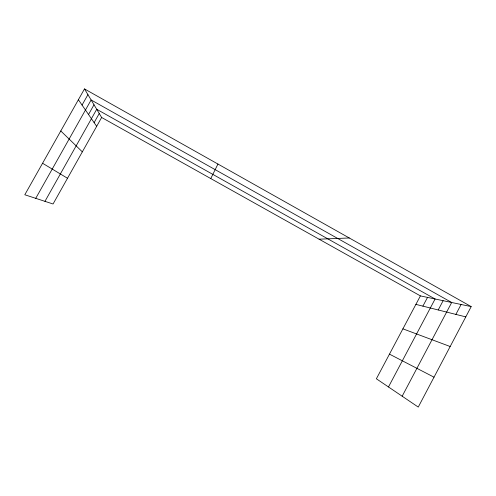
<?xml version="1.0" encoding="UTF-8"?>
<svg xmlns="http://www.w3.org/2000/svg" width="496" height="496" viewBox="0 0 496 496"><rect width="100%" height="100%" fill="white"/><g stroke="black" fill="none" stroke-linecap="round" stroke-linejoin="round"><path stroke-width="0.74" d="M210.775 178.56L217.942 164.046M402.169 396.211L451.695 302.492L91.121 99.963L35.743 198.338M455.88 314.396L461.113 304.482M471.2 306.609L418.258 407.08L376.377 378.783L420.397 295.895L471.2 306.609L84.487 88.92L24.8 194.767L53.06 203.992L101.637 117.478L84.487 88.92M422.896 306.131L427.527 297.395M388.486 386.961L435.097 298.995L96.714 109.281L44.962 201.345M438.222 309.969L443.139 300.688M82.051 105.065L87.922 94.643M88.536 114.502L94.011 104.78M94.122 122.63L99.25 113.51M319.077 239.184L349.289 237.981M415.89 304.377L465.787 316.882M402.901 328.842L450.17 346.518M389.465 354.138L434.012 377.183M101.637 117.478L420.397 295.895M42.569 163.258L67.506 178.262M60.785 130.95L82.33 151.857M78.387 99.733L96.664 126.325"/></g></svg>
